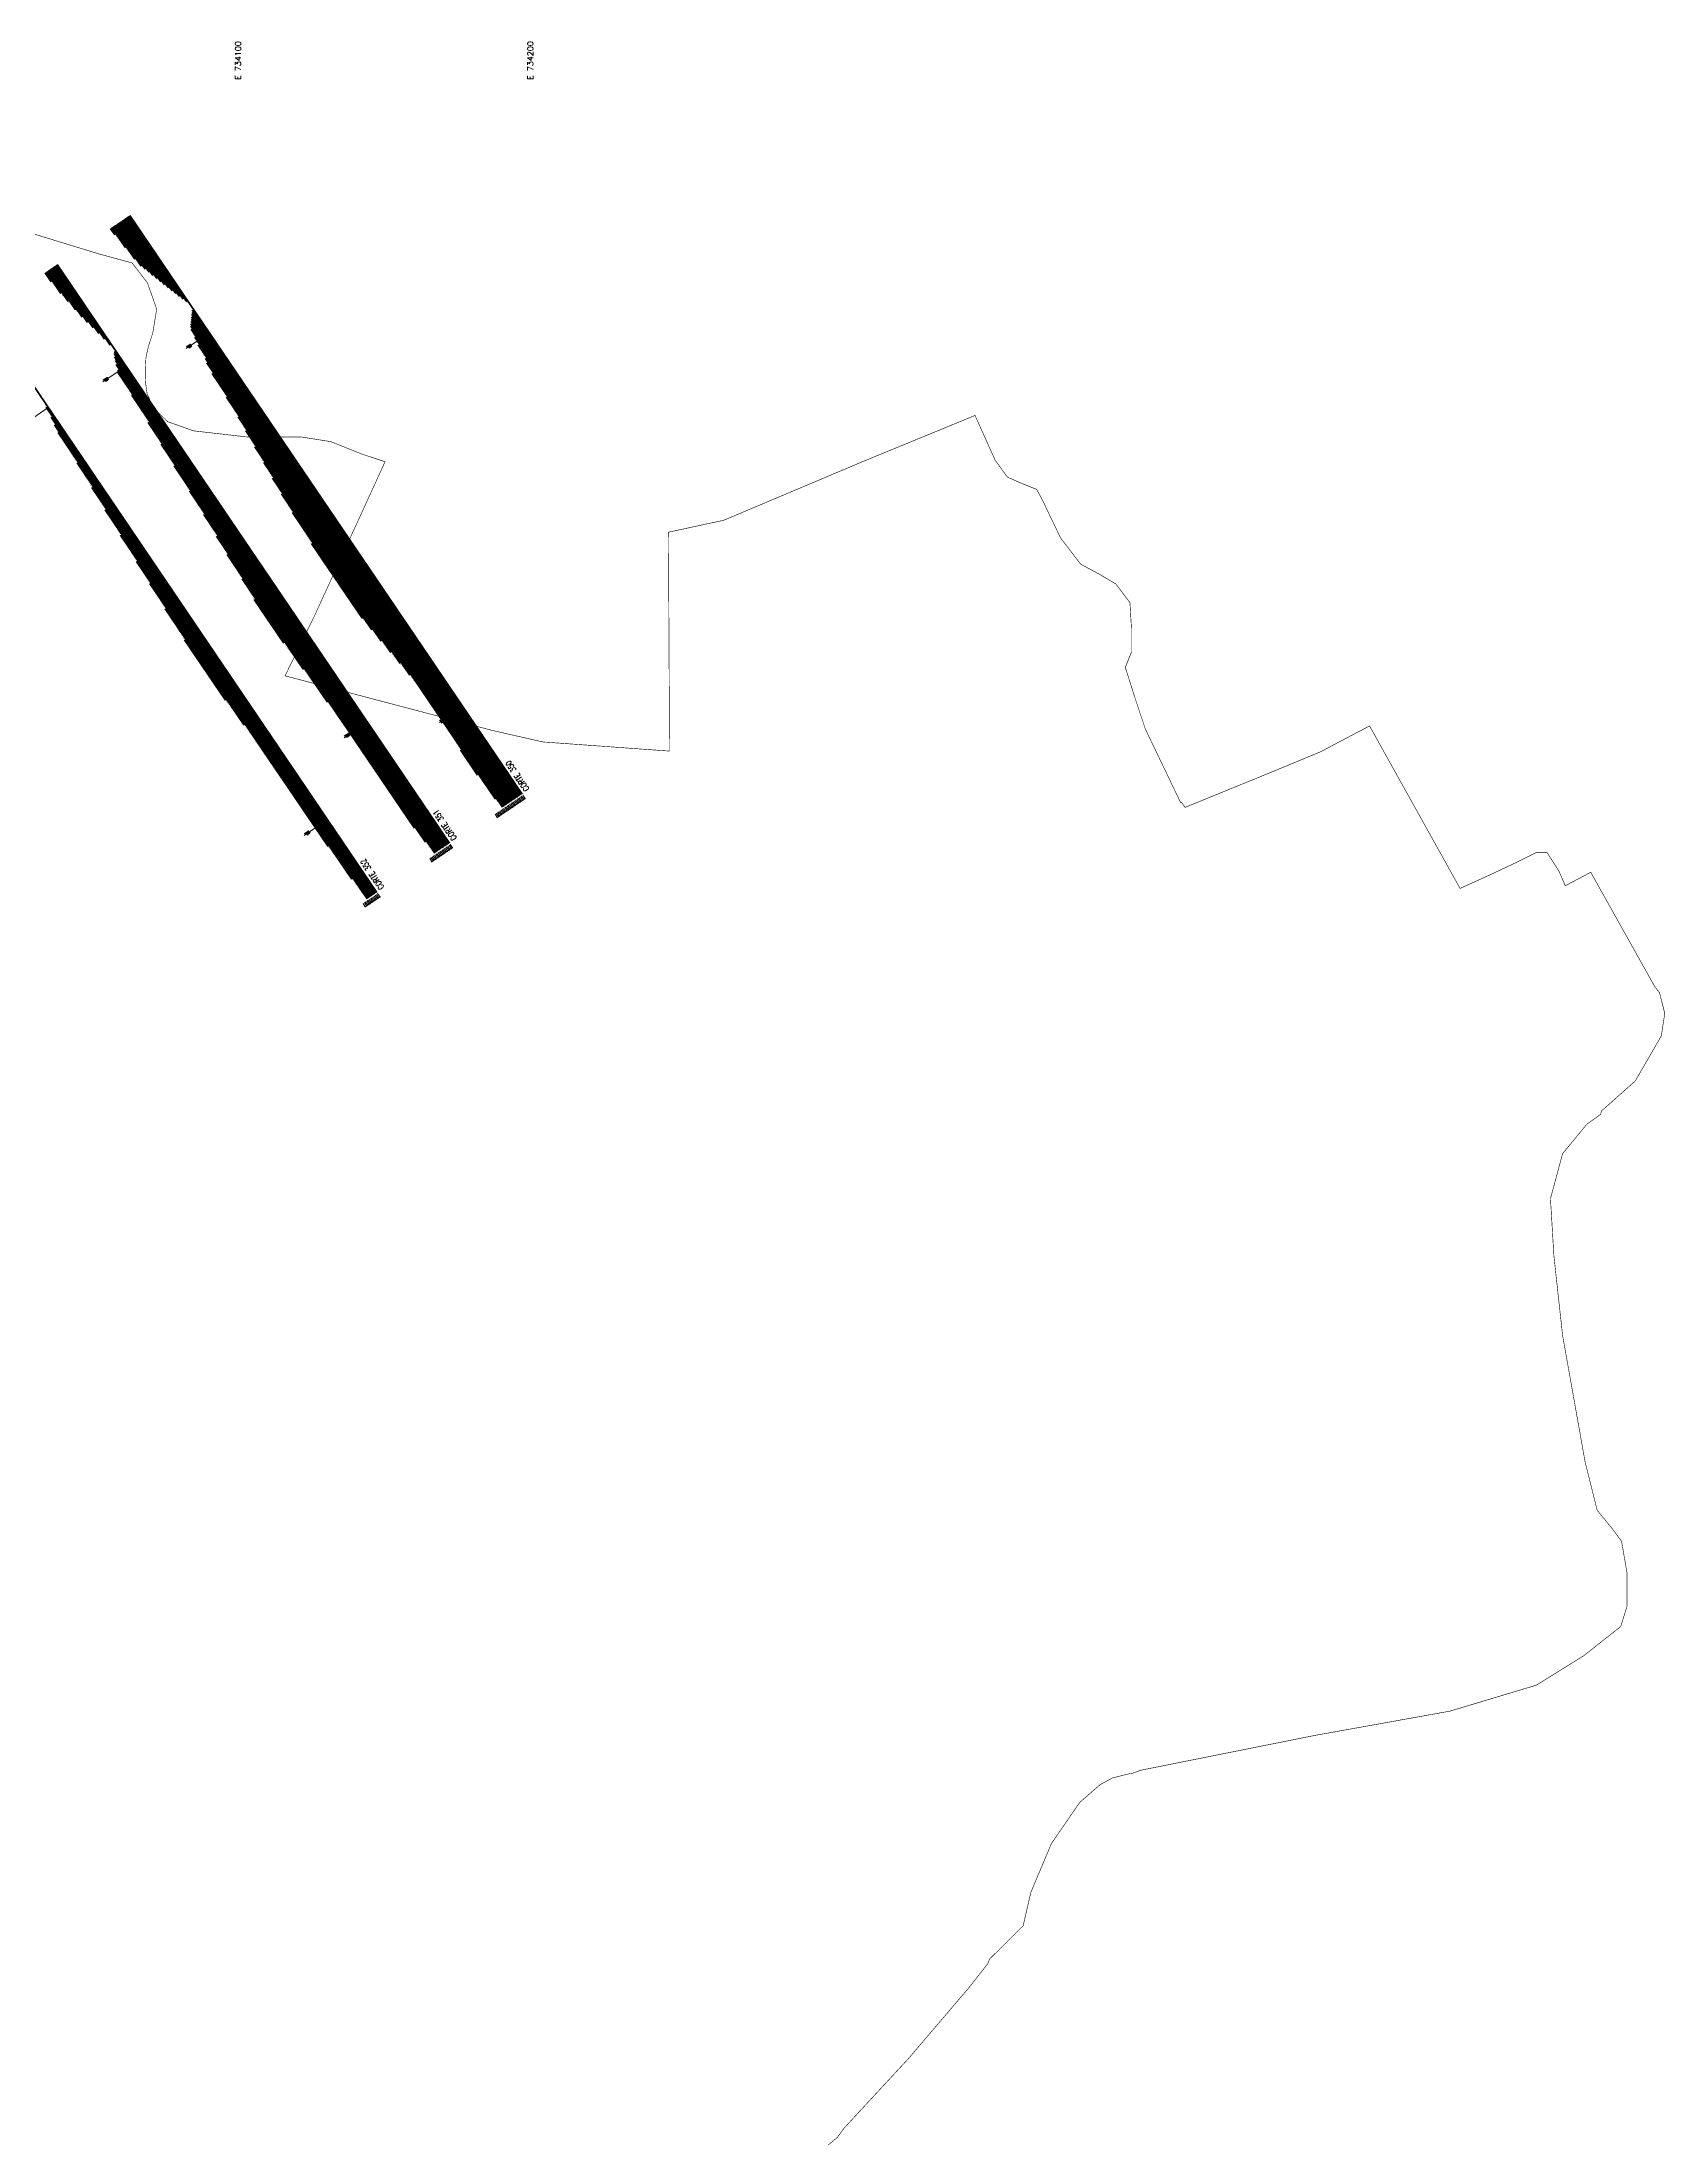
# Model space of a CAD drawing. Header units: metres. Extents: x 733085 to 734585, y 6084499 to 6087418.
# Drawn here: x 734029 to 734585, y 6086367 to 6087084 of the extents above; entities that cross this region are included whole.
import ezdxf
from ezdxf.enums import TextEntityAlignment as Align

# ---------------------------------------------------------------- set-up
doc = ezdxf.new("R2010")
doc.units = ezdxf.units.M
doc.header["$LTSCALE"] = 5
doc.header["$MEASUREMENT"] = 0
doc.linetypes.add('CENTER2', pattern=[1.125, 0.75, -0.125, 0.125, -0.125])
doc.layers.get('0').update_dxf_attribs({"color": 30})
doc.layers.add('_AUX', color=210, linetype='Continuous', lineweight=18, plot=False)
for name, color, linetype, lineweight in [('A-ELEV-MBE1', 7, 'Continuous', 35), ('U-ANNO-SYMB', 3, 'Continuous', 18), ('U-ANNO-TEXT', 3, 'Continuous', 18)]:
    doc.layers.add(name, color=color, linetype=linetype, lineweight=lineweight)
doc.styles.add('E-ARIAL', font='arial.ttf')
doc.styles.add('E-ROMANS', font='romans.shx', dxfattribs={"width": 0.8})

# ---------------------------------------------------------------- blocks, each defined once
blk = doc.blocks.new('*U18')
at = {"lineweight": 0}
h = blk.add_hatch(color=256, dxfattribs=at)
edge = h.paths.add_edge_path()
edge.add_arc((0, 0), 200, 0, 90)
edge.add_line((0, 200), (0, 0))
edge.add_line((0, 0), (200, 0))
edge = h.paths.add_edge_path()
edge.add_line((0, 0), (-200, 0))
edge.add_arc((0, 0), 200, 180, 270)
edge.add_line((0, -200), (0, 0))
for p, q in [((2500, 0), (-325, 0)), ((0, 325), (0, -325))]:
    blk.add_line(p, q)
blk.add_circle((0, 0), 200)
at = {"style": 'E-ARIAL'}
blk.add_attdef('LEVEL', text='', height=250, dxfattribs=at).set_placement((371, 0), align=Align.BOTTOM_LEFT)
blk.add_attdef('HEIGHT', text='', height=250, dxfattribs=at).set_placement((371, -75), align=Align.TOP_LEFT)

msp = doc.modelspace()

# ---------------------------------------------------------------- linework, layer by layer
at = {"layer": '_AUX'}
msp.add_line((734187.671, 6086821.642), (734187.671, 6086821.642, 0), dxfattribs=at)
at = {"layer": '_AUX', "linetype": 'CENTER2', "ltscale": 0.3, "const_width": 0.2}
msp.add_lwpolyline([(734009.127, 6087024.095), (734048.677, 6087011.965), (734059.627, 6087008.975), (734060.277, 6087008.805), (734065.547, 6087001.945), (734068.717, 6086992.985), (734068.627, 6086992.475), (734068.627, 6086992.455), (734067.667, 6086986.725), (734067.447, 6086985.415), (734067.387, 6086985.045), (734067.117, 6086984.115), (734066.447, 6086982.105), (734065.857, 6086980.185), (734065.447, 6086978.355), (734065.027, 6086976.515), (734064.857, 6086973.685), (734064.777, 6086970.425), (734064.947, 6086967.335), (734065.447, 6086963.915), (734066.207, 6086962.375), (734067.127, 6086959.765), (734068.817, 6086958.075), (734072.407, 6086954.495), (734081.367, 6086951.325), (734099.817, 6086949.215), (734118.277, 6086949.215), (734128.297, 6086947.635), (734138.837, 6086943.415), (734146.827, 6086940.755), (734143.017, 6086932.425), (734122.767, 6086888.185), (734112.617, 6086867.495), (734146.667, 6086858.525), (734183.657, 6086848.765), (734200.837, 6086844.865), (734224.217, 6086843.175), (734244.157, 6086841.735), (734243.987, 6086877.475), (734243.927, 6086889.465), (734243.797, 6086914.685), (734243.787, 6086916.645), (734262.747, 6086920.745), (734310.207, 6086940.785), (734348.697, 6086956.605), (734355.557, 6086941.305), (734359.767, 6086935.505), (734361.487, 6086934.745), (734364.517, 6086933.405), (734366.117, 6086932.755), (734369.787, 6086931.295), (734371.637, 6086927.865), (734377.957, 6086914.685), (734384.817, 6086905.715), (734391.667, 6086902.025), (734396.947, 6086898.865), (734401.687, 6086892.535), (734402.217, 6086883.575), (734402.217, 6086875.665), (734400.107, 6086870.395), (734403.267, 6086860.375), (734406.957, 6086849.295), (734418.347, 6086825.535), (734419.087, 6086823.985), (734419.357, 6086824.125), (734420.547, 6086822.465), (734426.007, 6086824.695), (734449.577, 6086834.315), (734466.757, 6086841.425), (734483.667, 6086850.345), (734514.647, 6086794.725), (734524.827, 6086799.355), (734534.897, 6086804.095), (734540.827, 6086807.055), (734544.377, 6086807.055), (734548.527, 6086800.535), (734550.627, 6086795.655), (734559.347, 6086800.265), (734577.217, 6086768.345), (734581.357, 6086760.945), (734582.897, 6086759.065), (734584.677, 6086751.955), (734583.487, 6086744.245), (734574.597, 6086728.845), (734563.937, 6086719.365), (734563.017, 6086718.675), (734562.757, 6086717.445), (734558.007, 6086714.025), (734549.717, 6086703.955), (734546.767, 6086693.005), (734545.567, 6086688.555), (734546.747, 6086668.995), (734549.717, 6086641.745), (734556.687, 6086602.605), (734556.757, 6086602.195), (734557.417, 6086598.485), (734561.567, 6086581.895), (734566.897, 6086575.375), (734569.907, 6086571.245), (734571.737, 6086560.615), (734571.737, 6086549.015), (734569.627, 6086542.155), (734556.977, 6086532.145), (734540.807, 6086522.085), (734511.197, 6086513.165), (734464.987, 6086504.865), (734405.727, 6086493.015), (734402.387, 6086491.865), (734401.687, 6086491.805), (734395.717, 6086490.305), (734391.477, 6086488.005), (734384.457, 6086481.865), (734374.807, 6086467.825), (734367.787, 6086451.155), (734365.157, 6086439.755), (734356.387, 6086430.975), (734353.707, 6086428.395), (734352.997, 6086426.655), (734346.477, 6086418.365), (734326.877, 6086395.395), (734325.737, 6086394.065), (734317.427, 6086385.085), (734303.817, 6086370.365), (734301.587, 6086367.275), (734294.647, 6086361.565)], dxfattribs=at)
at = {"layer": '_AUX', "ltscale": 0.05}
for points in [[(734086.743, 6086984.89), (734078.792, 6086979.503)], [(734058.242, 6086973.473), (734050.29, 6086968.086)], [(734031.622, 6086959.278), (734023.671, 6086953.891)], [(734140.765, 6086851.657), (734132.813, 6086846.271)], [(734127.137, 6086818.284), (734119.186, 6086812.898)]]:
    msp.add_lwpolyline(points, dxfattribs=at)
at = {"layer": '_AUX', "ltscale": 0.05, "elevation": 0}
msp.add_lwpolyline([(734173.454, 6086856.893), (734165.502, 6086851.506)], dxfattribs=at)
at = {"layer": 'A-ELEV-MBE1', "color": 252}
for p, q in [((734052.889, 6087020.6), (734054.349, 6087018.445)), ((734053.303, 6087020.881), (734057.975, 6087013.983)), ((734053.717, 6087021.161), (734061.239, 6087010.057)), ((734054.131, 6087021.442), (734063.422, 6087007.726)), ((734054.544, 6087021.722), (734064.738, 6087006.675)), ((734054.958, 6087022.002), (734066.069, 6087005.602)), ((734055.372, 6087022.283), (734067.401, 6087004.527)), ((734055.786, 6087022.563), (734068.735, 6087003.45)), ((734056.2, 6087022.844), (734070.068, 6087002.373)), ((734056.614, 6087023.124), (734071.399, 6087001.3)), ((734057.028, 6087023.405), (734072.719, 6087000.243)), ((734057.442, 6087023.685), (734074.032, 6086999.197)), ((734057.856, 6087023.965), (734075.242, 6086998.301)), ((734058.27, 6087024.246), (734076.486, 6086997.357)), ((734058.684, 6087024.526), (734077.726, 6086996.417)), ((734059.098, 6087024.807), (734078.968, 6086995.476)), ((734059.512, 6087025.087), (734193.691, 6086827.02)), ((734030.535, 6087005.457), (734032.618, 6087002.382)), ((734030.949, 6087005.738), (734035.947, 6086998.359)), ((734031.363, 6087006.018), (734038.417, 6086995.604)), ((734031.777, 6087006.298), (734040.95, 6086992.758)), ((734032.191, 6087006.579), (734043.227, 6086990.288)), ((734032.605, 6087006.859), (734045.065, 6086988.466)), ((734033.019, 6087007.14), (734046.948, 6086986.578)), ((734033.433, 6087007.42), (734048.865, 6086984.639)), ((734033.847, 6087007.701), (734050.8, 6086982.675)), ((734034.261, 6087007.981), (734052.734, 6086980.711)), ((734034.675, 6087008.261), (734168.854, 6086810.194)), ((734009.837, 6086991.436), (734144.016, 6086793.368)), ((734080.629, 6086990.349), (734192.035, 6086825.898)), ((734080.715, 6086991.113), (734192.449, 6086826.179)), ((734080.796, 6086991.886), (734192.863, 6086826.459)), ((734080.883, 6086992.65), (734193.277, 6086826.739)), ((734080.348, 6086987.199), (734190.379, 6086824.776)), ((734080.415, 6086987.991), (734190.793, 6086825.057)), ((734080.486, 6086988.778), (734191.207, 6086825.337)), ((734080.493, 6086986.092), (734189.965, 6086824.496)), ((734080.556, 6086989.566), (734191.621, 6086825.618)), ((734081.731, 6086983.373), (734189.551, 6086824.216)), ((734054.103, 6086977.8), (734168.026, 6086809.633)), ((734054.211, 6086978.531), (734168.44, 6086809.914)), ((734054.282, 6086976.644), (734167.612, 6086809.353)), ((734082.857, 6086980.82), (734189.137, 6086823.935)), ((734085.424, 6086976.14), (734188.723, 6086823.655)), ((734054.549, 6086975.358), (734167.198, 6086809.072)), ((734054.86, 6086974.007), (734166.784, 6086808.792)), ((734055.344, 6086971.51), (734165.956, 6086808.231)), ((734055.442, 6086972.257), (734166.37, 6086808.512)), ((734085.852, 6086974.616), (734188.309, 6086823.374)), ((734087.688, 6086971.015), (734187.895, 6086823.094)), ((734060.142, 6086963.536), (734165.542, 6086807.951)), ((734092.588, 6086962.89), (734187.481, 6086822.813)), ((734030.889, 6086959.469), (734143.602, 6086793.088)), ((734032.618, 6086956.025), (734143.188, 6086792.807)), ((734065.832, 6086954.246), (734165.128, 6086807.67)), ((734096.54, 6086956.165), (734187.068, 6086822.533)), ((734033.779, 6086953.419), (734142.774, 6086792.527)), ((734035.001, 6086950.725), (734142.36, 6086792.247)), ((734099.229, 6086951.304), (734184.566, 6086825.335)), ((734041.437, 6086940.332), (734141.946, 6086791.966)), ((734070.285, 6086946.781), (734164.714, 6086807.39)), ((734102.284, 6086945.903), (734155.269, 6086867.69)), ((734105.33, 6086940.515), (734151.963, 6086871.678)), ((734074.701, 6086939.371), (734164.3, 6086807.109)), ((734108.372, 6086935.133), (734148.765, 6086875.508)), ((734046.533, 6086931.919), (734141.532, 6086791.686)), ((734079.902, 6086930.801), (734163.886, 6086806.829)), ((734111.403, 6086929.768), (734145.548, 6086879.364)), ((734051.091, 6086924.299), (734141.119, 6086791.405)), ((734084.821, 6086922.649), (734160.72, 6086810.612)), ((734115.144, 6086923.354), (734142.332, 6086883.221)), ((734056.362, 6086915.627), (734140.705, 6086791.125)), ((734089.191, 6086915.307), (734156.878, 6086815.39)), ((734121.672, 6086912.827), (734139.124, 6086887.064)), ((734061.834, 6086906.657), (734135.478, 6086797.948)), ((734092.842, 6086909.026), (734127.106, 6086858.447)), ((734066.327, 6086899.134), (734127.36, 6086809.04)), ((734097.914, 6086900.648), (734118.905, 6086869.662)), ((734071.593, 6086890.468), (734098.615, 6086850.581)), ((734102.076, 6086893.612), (734112.23, 6086878.623)), ((734078.242, 6086879.763), (734092.222, 6086859.125)), ((734165.621, 6086852.408), (734166.381, 6086851.287)), ((734172.589, 6086842.122), (734178.455, 6086833.463))]:
    msp.add_line(p, q, dxfattribs=at)
at = {"layer": 'A-ELEV-MBE1', "ltscale": 0.15, "const_width": 0.03, "elevation": 0}
for points in [[(734186.975, 6086822.47), (734184.566, 6086825.335), (734178.455, 6086833.463), (734172.589, 6086842.122), (734169.353, 6086847.791), (734160.042, 6086861.534), (734155.269, 6086867.69), (734151.963, 6086871.678), (734148.765, 6086875.508), (734145.548, 6086879.364), (734142.332, 6086883.221), (734139.124, 6086887.064), (734121.672, 6086912.827), (734115.144, 6086923.354), (734111.403, 6086929.768), (734108.372, 6086935.133), (734105.33, 6086940.515), (734102.284, 6086945.903), (734099.229, 6086951.304), (734096.54, 6086956.165), (734092.588, 6086962.89), (734087.688, 6086971.015), (734085.852, 6086974.616), (734085.478, 6086976.04), (734082.857, 6086980.82), (734081.731, 6086983.373), (734080.493, 6086986.092), (734080.348, 6086987.199), (734080.415, 6086987.991), (734080.486, 6086988.778), (734080.556, 6086989.566), (734080.629, 6086990.349), (734080.715, 6086991.113), (734080.796, 6086991.886), (734080.883, 6086992.65), (734081.228, 6086993.031), (734080.109, 6086994.683), (734078.968, 6086995.476), (734077.726, 6086996.417), (734076.486, 6086997.357), (734075.242, 6086998.301), (734074.032, 6086999.197), (734072.719, 6087000.243), (734071.399, 6087001.3), (734070.068, 6087002.373), (734068.735, 6087003.45), (734067.401, 6087004.527), (734066.069, 6087005.602), (734064.738, 6087006.675), (734063.422, 6087007.726), (734061.239, 6087010.057), (734057.975, 6087013.983), (734054.349, 6087018.445), (734052.693, 6087020.468)], [(734074.701, 6086939.371), (734070.285, 6086946.781), (734065.832, 6086954.246), (734060.142, 6086963.536), (734057.773, 6086967.924), (734055.442, 6086972.257), (734054.86, 6086974.007), (734054.549, 6086975.358), (734054.282, 6086976.644), (734054.103, 6086977.8), (734054.211, 6086978.531), (734054.466, 6086979.046), (734054.177, 6086979.473), (734052.734, 6086980.711), (734050.8, 6086982.675), (734048.865, 6086984.639), (734046.948, 6086986.578), (734045.065, 6086988.466), (734043.227, 6086990.288), (734040.95, 6086992.758), (734038.417, 6086995.604), (734035.947, 6086998.359), (734032.618, 6087002.382), (734030.216, 6087005.241)], [(734140.552, 6086791.016), (734135.478, 6086797.948), (734127.36, 6086809.04), (734098.615, 6086850.581), (734092.222, 6086859.125), (734078.242, 6086879.763), (734071.593, 6086890.468), (734066.327, 6086899.134), (734061.834, 6086906.657), (734056.362, 6086915.627), (734051.091, 6086924.299), (734046.533, 6086931.919), (734041.437, 6086940.332), (734035.001, 6086950.725), (734033.779, 6086953.419), (734032.618, 6086956.025), (734030.889, 6086959.469), (734029.766, 6086962.017), (734026.843, 6086966.333)], [(734163.724, 6086806.719), (734160.72, 6086810.612), (734156.878, 6086815.39), (734142.821, 6086836.141), (734140.682, 6086839.298), (734127.106, 6086858.447), (734118.905, 6086869.662), (734112.23, 6086878.623), (734102.076, 6086893.612), (734097.914, 6086900.648), (734092.842, 6086909.026), (734089.191, 6086915.307), (734084.821, 6086922.649), (734079.902, 6086930.801), (734074.701, 6086939.371)]]:
    msp.add_lwpolyline(points, dxfattribs=at)

# ---------------------------------------------------------------- block references
at = {"layer": 'U-ANNO-SYMB', "color": 1}
ref = msp.add_blockref('*U18', (734192.643, 6086824.109), dxfattribs=dict(at, xscale=0.0005309734512920893, yscale=0.0005309734512920893, zscale=0.0005309734512920893, rotation=124.1153226088752))
ref.add_attrib('LEVEL', 'C.T.', dxfattribs={"layer": '0', "height": 0.1327, "rotation": 124.115323, "style": 'E-ARIAL'}).set_placement((734192.533, 6086824.272), align=Align.BOTTOM_LEFT)
ref.add_attrib('HEIGHT', '+99.0', dxfattribs={"layer": '0', "height": 0.1774, "rotation": 124.115323, "style": 'E-ARIAL'}).set_placement((734192.566, 6086824.294), align=Align.TOP_LEFT)
ref = msp.add_blockref('*U18', (734193.057, 6086824.389), dxfattribs=dict(at, xscale=0.0005309734512920893, yscale=0.0005309734512920893, zscale=0.0005309734512920893, rotation=124.1153226088752))
ref.add_attrib('LEVEL', 'C.T.', dxfattribs={"layer": '0', "height": 0.1327, "rotation": 124.115323, "style": 'E-ARIAL'}).set_placement((734192.947, 6086824.552), align=Align.BOTTOM_LEFT)
ref.add_attrib('HEIGHT', '+98.5', dxfattribs={"layer": '0', "height": 0.1774, "rotation": 124.115323, "style": 'E-ARIAL'}).set_placement((734192.98, 6086824.575), align=Align.TOP_LEFT)
ref = msp.add_blockref('*U18', (734193.471, 6086824.669), dxfattribs=dict(at, xscale=0.0005309734512920893, yscale=0.0005309734512920893, zscale=0.0005309734512920893, rotation=124.1153226088752))
ref.add_attrib('LEVEL', 'C.T.', dxfattribs={"layer": '0', "height": 0.1327, "rotation": 124.115323, "style": 'E-ARIAL'}).set_placement((734193.361, 6086824.833), align=Align.BOTTOM_LEFT)
ref.add_attrib('HEIGHT', '+98.0', dxfattribs={"layer": '0', "height": 0.1774, "rotation": 124.115323, "style": 'E-ARIAL'}).set_placement((734193.394, 6086824.855), align=Align.TOP_LEFT)
ref = msp.add_blockref('*U18', (734193.885, 6086824.95), dxfattribs=dict(at, xscale=0.0005309734512920893, yscale=0.0005309734512920893, zscale=0.0005309734512920893, rotation=124.1153226088752))
ref.add_attrib('LEVEL', 'C.T.', dxfattribs={"layer": '0', "height": 0.1327, "rotation": 124.115323, "style": 'E-ARIAL'}).set_placement((734193.775, 6086825.113), align=Align.BOTTOM_LEFT)
ref.add_attrib('HEIGHT', '+97.5', dxfattribs={"layer": '0', "height": 0.1774, "rotation": 124.115323, "style": 'E-ARIAL'}).set_placement((734193.808, 6086825.135), align=Align.TOP_LEFT)
ref = msp.add_blockref('*U18', (734194.299, 6086825.23), dxfattribs=dict(at, xscale=0.0005309734512920893, yscale=0.0005309734512920893, zscale=0.0005309734512920893, rotation=124.1153226088752))
ref.add_attrib('LEVEL', 'C.T.', dxfattribs={"layer": '0', "height": 0.1327, "rotation": 124.115323, "style": 'E-ARIAL'}).set_placement((734194.189, 6086825.393), align=Align.BOTTOM_LEFT)
ref.add_attrib('HEIGHT', '+97.0', dxfattribs={"layer": '0', "height": 0.1774, "rotation": 124.115323, "style": 'E-ARIAL'}).set_placement((734194.222, 6086825.416), align=Align.TOP_LEFT)
ref = msp.add_blockref('*U18', (734194.713, 6086825.511), dxfattribs=dict(at, xscale=0.0005309734512920893, yscale=0.0005309734512920893, zscale=0.0005309734512920893, rotation=124.1153226088752))
ref.add_attrib('LEVEL', 'C.T.', dxfattribs={"layer": '0', "height": 0.1327, "rotation": 124.115323, "style": 'E-ARIAL'}).set_placement((734194.603, 6086825.674), align=Align.BOTTOM_LEFT)
ref.add_attrib('HEIGHT', '+96.5', dxfattribs={"layer": '0', "height": 0.1774, "rotation": 124.115323, "style": 'E-ARIAL'}).set_placement((734194.636, 6086825.696), align=Align.TOP_LEFT)
ref = msp.add_blockref('*U18', (734185.192, 6086819.061), dxfattribs=dict(at, xscale=0.0005309734512920893, yscale=0.0005309734512920893, zscale=0.0005309734512920893, rotation=124.1153226088752))
ref.add_attrib('LEVEL', 'C.T.', dxfattribs={"layer": '0', "height": 0.1327, "rotation": 124.115323, "style": 'E-ARIAL'}).set_placement((734185.082, 6086819.224), align=Align.BOTTOM_LEFT)
ref.add_attrib('HEIGHT', '+108.0', dxfattribs={"layer": '0', "height": 0.1774, "rotation": 124.115323, "style": 'E-ARIAL'}).set_placement((734185.115, 6086819.246), align=Align.TOP_LEFT)
ref = msp.add_blockref('*U18', (734185.606, 6086819.341), dxfattribs=dict(at, xscale=0.0005309734512920893, yscale=0.0005309734512920893, zscale=0.0005309734512920893, rotation=124.1153226088752))
ref.add_attrib('LEVEL', 'C.T.', dxfattribs={"layer": '0', "height": 0.1327, "rotation": 124.115323, "style": 'E-ARIAL'}).set_placement((734185.496, 6086819.504), align=Align.BOTTOM_LEFT)
ref.add_attrib('HEIGHT', '+107.5', dxfattribs={"layer": '0', "height": 0.1774, "rotation": 124.115323, "style": 'E-ARIAL'}).set_placement((734185.529, 6086819.527), align=Align.TOP_LEFT)
ref = msp.add_blockref('*U18', (734186.02, 6086819.622), dxfattribs=dict(at, xscale=0.0005309734512920893, yscale=0.0005309734512920893, zscale=0.0005309734512920893, rotation=124.1153226088752))
ref.add_attrib('LEVEL', 'C.T.', dxfattribs={"layer": '0', "height": 0.1327, "rotation": 124.115323, "style": 'E-ARIAL'}).set_placement((734185.91, 6086819.785), align=Align.BOTTOM_LEFT)
ref.add_attrib('HEIGHT', '+107.0', dxfattribs={"layer": '0', "height": 0.1774, "rotation": 124.115323, "style": 'E-ARIAL'}).set_placement((734185.943, 6086819.807), align=Align.TOP_LEFT)
ref = msp.add_blockref('*U18', (734186.434, 6086819.902), dxfattribs=dict(at, xscale=0.0005309734512920893, yscale=0.0005309734512920893, zscale=0.0005309734512920893, rotation=124.1153226088752))
ref.add_attrib('LEVEL', 'C.T.', dxfattribs={"layer": '0', "height": 0.1327, "rotation": 124.115323, "style": 'E-ARIAL'}).set_placement((734186.324, 6086820.065), align=Align.BOTTOM_LEFT)
ref.add_attrib('HEIGHT', '+106.5', dxfattribs={"layer": '0', "height": 0.1774, "rotation": 124.115323, "style": 'E-ARIAL'}).set_placement((734186.357, 6086820.088), align=Align.TOP_LEFT)
ref = msp.add_blockref('*U18', (734186.848, 6086820.183), dxfattribs=dict(at, xscale=0.0005309734512920893, yscale=0.0005309734512920893, zscale=0.0005309734512920893, rotation=124.1153226088752))
ref.add_attrib('LEVEL', 'C.T.', dxfattribs={"layer": '0', "height": 0.1327, "rotation": 124.115323, "style": 'E-ARIAL'}).set_placement((734186.738, 6086820.346), align=Align.BOTTOM_LEFT)
ref.add_attrib('HEIGHT', '+106.0', dxfattribs={"layer": '0', "height": 0.1774, "rotation": 124.115323, "style": 'E-ARIAL'}).set_placement((734186.77, 6086820.368), align=Align.TOP_LEFT)
ref = msp.add_blockref('*U18', (734187.262, 6086820.463), dxfattribs=dict(at, xscale=0.0005309734512920893, yscale=0.0005309734512920893, zscale=0.0005309734512920893, rotation=124.1153226088752))
ref.add_attrib('LEVEL', 'C.T.', dxfattribs={"layer": '0', "height": 0.1327, "rotation": 124.115323, "style": 'E-ARIAL'}).set_placement((734187.151, 6086820.626), align=Align.BOTTOM_LEFT)
ref.add_attrib('HEIGHT', '+105.5', dxfattribs={"layer": '0', "height": 0.1774, "rotation": 124.115323, "style": 'E-ARIAL'}).set_placement((734187.184, 6086820.649), align=Align.TOP_LEFT)
ref = msp.add_blockref('*U18', (734187.676, 6086820.743), dxfattribs=dict(at, xscale=0.0005309734512920893, yscale=0.0005309734512920893, zscale=0.0005309734512920893, rotation=124.1153226088752))
ref.add_attrib('LEVEL', 'C.T.', dxfattribs={"layer": '0', "height": 0.1327, "rotation": 124.115323, "style": 'E-ARIAL'}).set_placement((734187.565, 6086820.907), align=Align.BOTTOM_LEFT)
ref.add_attrib('HEIGHT', '+105.0', dxfattribs={"layer": '0', "height": 0.1774, "rotation": 124.115323, "style": 'E-ARIAL'}).set_placement((734187.598, 6086820.929), align=Align.TOP_LEFT)
ref = msp.add_blockref('*U18', (734188.09, 6086821.024), dxfattribs=dict(at, xscale=0.0005309734512920893, yscale=0.0005309734512920893, zscale=0.0005309734512920893, rotation=124.1153226088752))
ref.add_attrib('LEVEL', 'C.T.', dxfattribs={"layer": '0', "height": 0.1327, "rotation": 124.115323, "style": 'E-ARIAL'}).set_placement((734187.979, 6086821.187), align=Align.BOTTOM_LEFT)
ref.add_attrib('HEIGHT', '+104.5', dxfattribs={"layer": '0', "height": 0.1774, "rotation": 124.115323, "style": 'E-ARIAL'}).set_placement((734188.012, 6086821.209), align=Align.TOP_LEFT)
ref = msp.add_blockref('*U18', (734188.504, 6086821.304), dxfattribs=dict(at, xscale=0.0005309734512920893, yscale=0.0005309734512920893, zscale=0.0005309734512920893, rotation=124.1153226088752))
ref.add_attrib('LEVEL', 'C.T.', dxfattribs={"layer": '0', "height": 0.1327, "rotation": 124.115323, "style": 'E-ARIAL'}).set_placement((734188.393, 6086821.467), align=Align.BOTTOM_LEFT)
ref.add_attrib('HEIGHT', '+104.0', dxfattribs={"layer": '0', "height": 0.1774, "rotation": 124.115323, "style": 'E-ARIAL'}).set_placement((734188.426, 6086821.49), align=Align.TOP_LEFT)
ref = msp.add_blockref('*U18', (734188.915, 6086821.588), dxfattribs=dict(at, xscale=0.0005309734512920893, yscale=0.0005309734512920893, zscale=0.0005309734512920893, rotation=124.1153226088752))
ref.add_attrib('LEVEL', 'C.T.', dxfattribs={"layer": '0', "height": 0.1327, "rotation": 124.115323, "style": 'E-ARIAL'}).set_placement((734188.805, 6086821.752), align=Align.BOTTOM_LEFT)
ref.add_attrib('HEIGHT', '+103.5', dxfattribs={"layer": '0', "height": 0.1774, "rotation": 124.115323, "style": 'E-ARIAL'}).set_placement((734188.838, 6086821.774), align=Align.TOP_LEFT)
ref = msp.add_blockref('*U18', (734189.332, 6086821.865), dxfattribs=dict(at, xscale=0.0005309734512920893, yscale=0.0005309734512920893, zscale=0.0005309734512920893, rotation=124.1153226088752))
ref.add_attrib('LEVEL', 'C.T.', dxfattribs={"layer": '0', "height": 0.1327, "rotation": 124.115323, "style": 'E-ARIAL'}).set_placement((734189.221, 6086822.028), align=Align.BOTTOM_LEFT)
ref.add_attrib('HEIGHT', '+103.0', dxfattribs={"layer": '0', "height": 0.1774, "rotation": 124.115323, "style": 'E-ARIAL'}).set_placement((734189.254, 6086822.051), align=Align.TOP_LEFT)
ref = msp.add_blockref('*U18', (734189.746, 6086822.146), dxfattribs=dict(at, xscale=0.0005309734512920893, yscale=0.0005309734512920893, zscale=0.0005309734512920893, rotation=124.1153226088752))
ref.add_attrib('LEVEL', 'C.T.', dxfattribs={"layer": '0', "height": 0.1327, "rotation": 124.115323, "style": 'E-ARIAL'}).set_placement((734189.635, 6086822.309), align=Align.BOTTOM_LEFT)
ref.add_attrib('HEIGHT', '+102.5', dxfattribs={"layer": '0', "height": 0.1774, "rotation": 124.115323, "style": 'E-ARIAL'}).set_placement((734189.668, 6086822.331), align=Align.TOP_LEFT)
ref = msp.add_blockref('*U18', (734190.16, 6086822.426), dxfattribs=dict(at, xscale=0.0005309734512920893, yscale=0.0005309734512920893, zscale=0.0005309734512920893, rotation=124.1153226088752))
ref.add_attrib('LEVEL', 'C.T.', dxfattribs={"layer": '0', "height": 0.1327, "rotation": 124.115323, "style": 'E-ARIAL'}).set_placement((734190.049, 6086822.589), align=Align.BOTTOM_LEFT)
ref.add_attrib('HEIGHT', '+102.0', dxfattribs={"layer": '0', "height": 0.1774, "rotation": 124.115323, "style": 'E-ARIAL'}).set_placement((734190.082, 6086822.612), align=Align.TOP_LEFT)
ref = msp.add_blockref('*U18', (734190.574, 6086822.706), dxfattribs=dict(at, xscale=0.0005309734512920893, yscale=0.0005309734512920893, zscale=0.0005309734512920893, rotation=124.1153226088752))
ref.add_attrib('LEVEL', 'C.T.', dxfattribs={"layer": '0', "height": 0.1327, "rotation": 124.115323, "style": 'E-ARIAL'}).set_placement((734190.463, 6086822.87), align=Align.BOTTOM_LEFT)
ref.add_attrib('HEIGHT', '+101.5', dxfattribs={"layer": '0', "height": 0.1774, "rotation": 124.115323, "style": 'E-ARIAL'}).set_placement((734190.496, 6086822.892), align=Align.TOP_LEFT)
ref = msp.add_blockref('*U18', (734190.988, 6086822.987), dxfattribs=dict(at, xscale=0.0005309734512920893, yscale=0.0005309734512920893, zscale=0.0005309734512920893, rotation=124.1153226088752))
ref.add_attrib('LEVEL', 'C.T.', dxfattribs={"layer": '0', "height": 0.1327, "rotation": 124.115323, "style": 'E-ARIAL'}).set_placement((734190.877, 6086823.15), align=Align.BOTTOM_LEFT)
ref.add_attrib('HEIGHT', '+101.0', dxfattribs={"layer": '0', "height": 0.1774, "rotation": 124.115323, "style": 'E-ARIAL'}).set_placement((734190.91, 6086823.172), align=Align.TOP_LEFT)
ref = msp.add_blockref('*U18', (734191.402, 6086823.267), dxfattribs=dict(at, xscale=0.0005309734512920893, yscale=0.0005309734512920893, zscale=0.0005309734512920893, rotation=124.1153226088752))
ref.add_attrib('LEVEL', 'C.T.', dxfattribs={"layer": '0', "height": 0.1327, "rotation": 124.115323, "style": 'E-ARIAL'}).set_placement((734191.291, 6086823.43), align=Align.BOTTOM_LEFT)
ref.add_attrib('HEIGHT', '+100.5', dxfattribs={"layer": '0', "height": 0.1774, "rotation": 124.115323, "style": 'E-ARIAL'}).set_placement((734191.324, 6086823.453), align=Align.TOP_LEFT)
ref = msp.add_blockref('*U18', (734191.816, 6086823.548), dxfattribs=dict(at, xscale=0.0005309734512920893, yscale=0.0005309734512920893, zscale=0.0005309734512920893, rotation=124.1153226088752))
ref.add_attrib('LEVEL', 'C.T.', dxfattribs={"layer": '0', "height": 0.1327, "rotation": 124.115323, "style": 'E-ARIAL'}).set_placement((734191.705, 6086823.711), align=Align.BOTTOM_LEFT)
ref.add_attrib('HEIGHT', '+100.0', dxfattribs={"layer": '0', "height": 0.1774, "rotation": 124.115323, "style": 'E-ARIAL'}).set_placement((734191.738, 6086823.733), align=Align.TOP_LEFT)
ref = msp.add_blockref('*U18', (734192.229, 6086823.828), dxfattribs=dict(at, xscale=0.0005309734512920893, yscale=0.0005309734512920893, zscale=0.0005309734512920893, rotation=124.1153226088752))
ref.add_attrib('LEVEL', 'C.T.', dxfattribs={"layer": '0', "height": 0.1327, "rotation": 124.115323, "style": 'E-ARIAL'}).set_placement((734192.119, 6086823.991), align=Align.BOTTOM_LEFT)
ref.add_attrib('HEIGHT', '+99.5', dxfattribs={"layer": '0', "height": 0.1774, "rotation": 124.115323, "style": 'E-ARIAL'}).set_placement((734192.152, 6086824.014), align=Align.TOP_LEFT)
ref = msp.add_blockref('*U18', (734162.839, 6086803.918), dxfattribs=dict(at, xscale=0.0005309734512920893, yscale=0.0005309734512920893, zscale=0.0005309734512920893, rotation=124.1153226088752))
ref.add_attrib('LEVEL', 'C.T.', dxfattribs={"layer": '0', "height": 0.1327, "rotation": 124.115323, "style": 'E-ARIAL'}).set_placement((734162.728, 6086804.081), align=Align.BOTTOM_LEFT)
ref.add_attrib('HEIGHT', '+109.0', dxfattribs={"layer": '0', "height": 0.1774, "rotation": 124.115323, "style": 'E-ARIAL'}).set_placement((734162.761, 6086804.103), align=Align.TOP_LEFT)
ref = msp.add_blockref('*U18', (734163.253, 6086804.198), dxfattribs=dict(at, xscale=0.0005309734512920893, yscale=0.0005309734512920893, zscale=0.0005309734512920893, rotation=124.1153226088752))
ref.add_attrib('LEVEL', 'C.T.', dxfattribs={"layer": '0', "height": 0.1327, "rotation": 124.115323, "style": 'E-ARIAL'}).set_placement((734163.142, 6086804.361), align=Align.BOTTOM_LEFT)
ref.add_attrib('HEIGHT', '+108.5', dxfattribs={"layer": '0', "height": 0.1774, "rotation": 124.115323, "style": 'E-ARIAL'}).set_placement((734163.175, 6086804.384), align=Align.TOP_LEFT)
ref = msp.add_blockref('*U18', (734163.667, 6086804.478), dxfattribs=dict(at, xscale=0.0005309734512920893, yscale=0.0005309734512920893, zscale=0.0005309734512920893, rotation=124.1153226088752))
ref.add_attrib('LEVEL', 'C.T.', dxfattribs={"layer": '0', "height": 0.1327, "rotation": 124.115323, "style": 'E-ARIAL'}).set_placement((734163.556, 6086804.642), align=Align.BOTTOM_LEFT)
ref.add_attrib('HEIGHT', '+108.0', dxfattribs={"layer": '0', "height": 0.1774, "rotation": 124.115323, "style": 'E-ARIAL'}).set_placement((734163.589, 6086804.664), align=Align.TOP_LEFT)
ref = msp.add_blockref('*U18', (734164.081, 6086804.759), dxfattribs=dict(at, xscale=0.0005309734512920893, yscale=0.0005309734512920893, zscale=0.0005309734512920893, rotation=124.1153226088752))
ref.add_attrib('LEVEL', 'C.T.', dxfattribs={"layer": '0', "height": 0.1327, "rotation": 124.115323, "style": 'E-ARIAL'}).set_placement((734163.97, 6086804.922), align=Align.BOTTOM_LEFT)
ref.add_attrib('HEIGHT', '+107.5', dxfattribs={"layer": '0', "height": 0.1774, "rotation": 124.115323, "style": 'E-ARIAL'}).set_placement((734164.003, 6086804.944), align=Align.TOP_LEFT)
ref = msp.add_blockref('*U18', (734164.494, 6086805.039), dxfattribs=dict(at, xscale=0.0005309734512920893, yscale=0.0005309734512920893, zscale=0.0005309734512920893, rotation=124.1153226088752))
ref.add_attrib('LEVEL', 'C.T.', dxfattribs={"layer": '0', "height": 0.1327, "rotation": 124.115323, "style": 'E-ARIAL'}).set_placement((734164.384, 6086805.203), align=Align.BOTTOM_LEFT)
ref.add_attrib('HEIGHT', '+107.0', dxfattribs={"layer": '0', "height": 0.1774, "rotation": 124.115323, "style": 'E-ARIAL'}).set_placement((734164.417, 6086805.225), align=Align.TOP_LEFT)
ref = msp.add_blockref('*U18', (734164.908, 6086805.32), dxfattribs=dict(at, xscale=0.0005309734512920893, yscale=0.0005309734512920893, zscale=0.0005309734512920893, rotation=124.1153226088752))
ref.add_attrib('LEVEL', 'C.T.', dxfattribs={"layer": '0', "height": 0.1327, "rotation": 124.115323, "style": 'E-ARIAL'}).set_placement((734164.798, 6086805.483), align=Align.BOTTOM_LEFT)
ref.add_attrib('HEIGHT', '+106.5', dxfattribs={"layer": '0', "height": 0.1774, "rotation": 124.115323, "style": 'E-ARIAL'}).set_placement((734164.831, 6086805.505), align=Align.TOP_LEFT)
ref = msp.add_blockref('*U18', (734165.322, 6086805.6), dxfattribs=dict(at, xscale=0.0005309734512920893, yscale=0.0005309734512920893, zscale=0.0005309734512920893, rotation=124.1153226088752))
ref.add_attrib('LEVEL', 'C.T.', dxfattribs={"layer": '0', "height": 0.1327, "rotation": 124.115323, "style": 'E-ARIAL'}).set_placement((734165.212, 6086805.763), align=Align.BOTTOM_LEFT)
ref.add_attrib('HEIGHT', '+106.0', dxfattribs={"layer": '0', "height": 0.1774, "rotation": 124.115323, "style": 'E-ARIAL'}).set_placement((734165.245, 6086805.786), align=Align.TOP_LEFT)
ref = msp.add_blockref('*U18', (734165.736, 6086805.881), dxfattribs=dict(at, xscale=0.0005309734512920893, yscale=0.0005309734512920893, zscale=0.0005309734512920893, rotation=124.1153226088752))
ref.add_attrib('LEVEL', 'C.T.', dxfattribs={"layer": '0', "height": 0.1327, "rotation": 124.115323, "style": 'E-ARIAL'}).set_placement((734165.626, 6086806.044), align=Align.BOTTOM_LEFT)
ref.add_attrib('HEIGHT', '+105.5', dxfattribs={"layer": '0', "height": 0.1774, "rotation": 124.115323, "style": 'E-ARIAL'}).set_placement((734165.659, 6086806.066), align=Align.TOP_LEFT)
ref = msp.add_blockref('*U18', (734166.15, 6086806.161), dxfattribs=dict(at, xscale=0.0005309734512920893, yscale=0.0005309734512920893, zscale=0.0005309734512920893, rotation=124.1153226088752))
ref.add_attrib('LEVEL', 'C.T.', dxfattribs={"layer": '0', "height": 0.1327, "rotation": 124.115323, "style": 'E-ARIAL'}).set_placement((734166.04, 6086806.324), align=Align.BOTTOM_LEFT)
ref.add_attrib('HEIGHT', '+105.0', dxfattribs={"layer": '0', "height": 0.1774, "rotation": 124.115323, "style": 'E-ARIAL'}).set_placement((734166.073, 6086806.347), align=Align.TOP_LEFT)
ref = msp.add_blockref('*U18', (734166.564, 6086806.441), dxfattribs=dict(at, xscale=0.0005309734512920893, yscale=0.0005309734512920893, zscale=0.0005309734512920893, rotation=124.1153226088752))
ref.add_attrib('LEVEL', 'C.T.', dxfattribs={"layer": '0', "height": 0.1327, "rotation": 124.115323, "style": 'E-ARIAL'}).set_placement((734166.454, 6086806.605), align=Align.BOTTOM_LEFT)
ref.add_attrib('HEIGHT', '+104.5', dxfattribs={"layer": '0', "height": 0.1774, "rotation": 124.115323, "style": 'E-ARIAL'}).set_placement((734166.487, 6086806.627), align=Align.TOP_LEFT)
ref = msp.add_blockref('*U18', (734166.978, 6086806.722), dxfattribs=dict(at, xscale=0.0005309734512920893, yscale=0.0005309734512920893, zscale=0.0005309734512920893, rotation=124.1153226088752))
ref.add_attrib('LEVEL', 'C.T.', dxfattribs={"layer": '0', "height": 0.1327, "rotation": 124.115323, "style": 'E-ARIAL'}).set_placement((734166.868, 6086806.885), align=Align.BOTTOM_LEFT)
ref.add_attrib('HEIGHT', '+104.0', dxfattribs={"layer": '0', "height": 0.1774, "rotation": 124.115323, "style": 'E-ARIAL'}).set_placement((734166.901, 6086806.907), align=Align.TOP_LEFT)
ref = msp.add_blockref('*U18', (734167.39, 6086807.006), dxfattribs=dict(at, xscale=0.0005309734512920893, yscale=0.0005309734512920893, zscale=0.0005309734512920893, rotation=124.1153226088752))
ref.add_attrib('LEVEL', 'C.T.', dxfattribs={"layer": '0', "height": 0.1327, "rotation": 124.115323, "style": 'E-ARIAL'}).set_placement((734167.279, 6086807.169), align=Align.BOTTOM_LEFT)
ref.add_attrib('HEIGHT', '+103.5', dxfattribs={"layer": '0', "height": 0.1774, "rotation": 124.115323, "style": 'E-ARIAL'}).set_placement((734167.312, 6086807.192), align=Align.TOP_LEFT)
ref = msp.add_blockref('*U18', (734167.806, 6086807.283), dxfattribs=dict(at, xscale=0.0005309734512920893, yscale=0.0005309734512920893, zscale=0.0005309734512920893, rotation=124.1153226088752))
ref.add_attrib('LEVEL', 'C.T.', dxfattribs={"layer": '0', "height": 0.1327, "rotation": 124.115323, "style": 'E-ARIAL'}).set_placement((734167.696, 6086807.446), align=Align.BOTTOM_LEFT)
ref.add_attrib('HEIGHT', '+103.0', dxfattribs={"layer": '0', "height": 0.1774, "rotation": 124.115323, "style": 'E-ARIAL'}).set_placement((734167.729, 6086807.468), align=Align.TOP_LEFT)
ref = msp.add_blockref('*U18', (734168.22, 6086807.563), dxfattribs=dict(at, xscale=0.0005309734512920893, yscale=0.0005309734512920893, zscale=0.0005309734512920893, rotation=124.1153226088752))
ref.add_attrib('LEVEL', 'C.T.', dxfattribs={"layer": '0', "height": 0.1327, "rotation": 124.115323, "style": 'E-ARIAL'}).set_placement((734168.11, 6086807.726), align=Align.BOTTOM_LEFT)
ref.add_attrib('HEIGHT', '+102.5', dxfattribs={"layer": '0', "height": 0.1774, "rotation": 124.115323, "style": 'E-ARIAL'}).set_placement((734168.142, 6086807.749), align=Align.TOP_LEFT)
ref = msp.add_blockref('*U18', (734168.634, 6086807.844), dxfattribs=dict(at, xscale=0.0005309734512920893, yscale=0.0005309734512920893, zscale=0.0005309734512920893, rotation=124.1153226088752))
ref.add_attrib('LEVEL', 'C.T.', dxfattribs={"layer": '0', "height": 0.1327, "rotation": 124.115323, "style": 'E-ARIAL'}).set_placement((734168.523, 6086808.007), align=Align.BOTTOM_LEFT)
ref.add_attrib('HEIGHT', '+102.0', dxfattribs={"layer": '0', "height": 0.1774, "rotation": 124.115323, "style": 'E-ARIAL'}).set_placement((734168.556, 6086808.029), align=Align.TOP_LEFT)
ref = msp.add_blockref('*U18', (734169.048, 6086808.124), dxfattribs=dict(at, xscale=0.0005309734512920893, yscale=0.0005309734512920893, zscale=0.0005309734512920893, rotation=124.1153226088752))
ref.add_attrib('LEVEL', 'C.T.', dxfattribs={"layer": '0', "height": 0.1327, "rotation": 124.115323, "style": 'E-ARIAL'}).set_placement((734168.937, 6086808.287), align=Align.BOTTOM_LEFT)
ref.add_attrib('HEIGHT', '+101.5', dxfattribs={"layer": '0', "height": 0.1774, "rotation": 124.115323, "style": 'E-ARIAL'}).set_placement((734168.97, 6086808.31), align=Align.TOP_LEFT)
ref = msp.add_blockref('*U18', (734169.462, 6086808.404), dxfattribs=dict(at, xscale=0.0005309734512920893, yscale=0.0005309734512920893, zscale=0.0005309734512920893, rotation=124.1153226088752))
ref.add_attrib('LEVEL', 'C.T.', dxfattribs={"layer": '0', "height": 0.1327, "rotation": 124.115323, "style": 'E-ARIAL'}).set_placement((734169.351, 6086808.568), align=Align.BOTTOM_LEFT)
ref.add_attrib('HEIGHT', '+101.0', dxfattribs={"layer": '0', "height": 0.1774, "rotation": 124.115323, "style": 'E-ARIAL'}).set_placement((734169.384, 6086808.59), align=Align.TOP_LEFT)
ref = msp.add_blockref('*U18', (734169.876, 6086808.685), dxfattribs=dict(at, xscale=0.0005309734512920893, yscale=0.0005309734512920893, zscale=0.0005309734512920893, rotation=124.1153226088752))
ref.add_attrib('LEVEL', 'C.T.', dxfattribs={"layer": '0', "height": 0.1327, "rotation": 124.115323, "style": 'E-ARIAL'}).set_placement((734169.765, 6086808.848), align=Align.BOTTOM_LEFT)
ref.add_attrib('HEIGHT', '+100.5', dxfattribs={"layer": '0', "height": 0.1774, "rotation": 124.115323, "style": 'E-ARIAL'}).set_placement((734169.798, 6086808.87), align=Align.TOP_LEFT)
ref = msp.add_blockref('*U18', (734140.071, 6086788.494), dxfattribs=dict(at, xscale=0.0005309734512920893, yscale=0.0005309734512920893, zscale=0.0005309734512920893, rotation=124.1153226088752))
ref.add_attrib('LEVEL', 'C.T.', dxfattribs={"layer": '0', "height": 0.1327, "rotation": 124.115323, "style": 'E-ARIAL'}).set_placement((734139.961, 6086788.657), align=Align.BOTTOM_LEFT)
ref.add_attrib('HEIGHT', '+109.0', dxfattribs={"layer": '0', "height": 0.1774, "rotation": 124.115323, "style": 'E-ARIAL'}).set_placement((734139.994, 6086788.679), align=Align.TOP_LEFT)
ref = msp.add_blockref('*U18', (734140.485, 6086788.774), dxfattribs=dict(at, xscale=0.0005309734512920893, yscale=0.0005309734512920893, zscale=0.0005309734512920893, rotation=124.1153226088752))
ref.add_attrib('LEVEL', 'C.T.', dxfattribs={"layer": '0', "height": 0.1327, "rotation": 124.115323, "style": 'E-ARIAL'}).set_placement((734140.375, 6086788.938), align=Align.BOTTOM_LEFT)
ref.add_attrib('HEIGHT', '+108.5', dxfattribs={"layer": '0', "height": 0.1774, "rotation": 124.115323, "style": 'E-ARIAL'}).set_placement((734140.407, 6086788.96), align=Align.TOP_LEFT)
ref = msp.add_blockref('*U18', (734140.899, 6086789.055), dxfattribs=dict(at, xscale=0.0005309734512920893, yscale=0.0005309734512920893, zscale=0.0005309734512920893, rotation=124.1153226088752))
ref.add_attrib('LEVEL', 'C.T.', dxfattribs={"layer": '0', "height": 0.1327, "rotation": 124.115323, "style": 'E-ARIAL'}).set_placement((734140.788, 6086789.218), align=Align.BOTTOM_LEFT)
ref.add_attrib('HEIGHT', '+108.0', dxfattribs={"layer": '0', "height": 0.1774, "rotation": 124.115323, "style": 'E-ARIAL'}).set_placement((734140.821, 6086789.24), align=Align.TOP_LEFT)
ref = msp.add_blockref('*U18', (734141.313, 6086789.335), dxfattribs=dict(at, xscale=0.0005309734512920893, yscale=0.0005309734512920893, zscale=0.0005309734512920893, rotation=124.1153226088752))
ref.add_attrib('LEVEL', 'C.T.', dxfattribs={"layer": '0', "height": 0.1327, "rotation": 124.115323, "style": 'E-ARIAL'}).set_placement((734141.202, 6086789.498), align=Align.BOTTOM_LEFT)
ref.add_attrib('HEIGHT', '+107.5', dxfattribs={"layer": '0', "height": 0.1774, "rotation": 124.115323, "style": 'E-ARIAL'}).set_placement((734141.235, 6086789.521), align=Align.TOP_LEFT)
ref = msp.add_blockref('*U18', (734141.727, 6086789.616), dxfattribs=dict(at, xscale=0.0005309734512920893, yscale=0.0005309734512920893, zscale=0.0005309734512920893, rotation=124.1153226088752))
ref.add_attrib('LEVEL', 'C.T.', dxfattribs={"layer": '0', "height": 0.1327, "rotation": 124.115323, "style": 'E-ARIAL'}).set_placement((734141.616, 6086789.779), align=Align.BOTTOM_LEFT)
ref.add_attrib('HEIGHT', '+107.0', dxfattribs={"layer": '0', "height": 0.1774, "rotation": 124.115323, "style": 'E-ARIAL'}).set_placement((734141.649, 6086789.801), align=Align.TOP_LEFT)
ref = msp.add_blockref('*U18', (734142.141, 6086789.896), dxfattribs=dict(at, xscale=0.0005309734512920893, yscale=0.0005309734512920893, zscale=0.0005309734512920893, rotation=124.1153226088752))
ref.add_attrib('LEVEL', 'C.T.', dxfattribs={"layer": '0', "height": 0.1327, "rotation": 124.115323, "style": 'E-ARIAL'}).set_placement((734142.03, 6086790.059), align=Align.BOTTOM_LEFT)
ref.add_attrib('HEIGHT', '+106.5', dxfattribs={"layer": '0', "height": 0.1774, "rotation": 124.115323, "style": 'E-ARIAL'}).set_placement((734142.063, 6086790.082), align=Align.TOP_LEFT)
ref = msp.add_blockref('*U18', (734142.555, 6086790.177), dxfattribs=dict(at, xscale=0.0005309734512920893, yscale=0.0005309734512920893, zscale=0.0005309734512920893, rotation=124.1153226088752))
ref.add_attrib('LEVEL', 'C.T.', dxfattribs={"layer": '0', "height": 0.1327, "rotation": 124.115323, "style": 'E-ARIAL'}).set_placement((734142.444, 6086790.34), align=Align.BOTTOM_LEFT)
ref.add_attrib('HEIGHT', '+106.0', dxfattribs={"layer": '0', "height": 0.1774, "rotation": 124.115323, "style": 'E-ARIAL'}).set_placement((734142.477, 6086790.362), align=Align.TOP_LEFT)
ref = msp.add_blockref('*U18', (734142.969, 6086790.457), dxfattribs=dict(at, xscale=0.0005309734512920893, yscale=0.0005309734512920893, zscale=0.0005309734512920893, rotation=124.1153226088752))
ref.add_attrib('LEVEL', 'C.T.', dxfattribs={"layer": '0', "height": 0.1327, "rotation": 124.115323, "style": 'E-ARIAL'}).set_placement((734142.858, 6086790.62), align=Align.BOTTOM_LEFT)
ref.add_attrib('HEIGHT', '+105.5', dxfattribs={"layer": '0', "height": 0.1774, "rotation": 124.115323, "style": 'E-ARIAL'}).set_placement((734142.891, 6086790.642), align=Align.TOP_LEFT)
ref = msp.add_blockref('*U18', (734143.383, 6086790.737), dxfattribs=dict(at, xscale=0.0005309734512920893, yscale=0.0005309734512920893, zscale=0.0005309734512920893, rotation=124.1153226088752))
ref.add_attrib('LEVEL', 'C.T.', dxfattribs={"layer": '0', "height": 0.1327, "rotation": 124.115323, "style": 'E-ARIAL'}).set_placement((734143.272, 6086790.901), align=Align.BOTTOM_LEFT)
ref.add_attrib('HEIGHT', '+105.0', dxfattribs={"layer": '0', "height": 0.1774, "rotation": 124.115323, "style": 'E-ARIAL'}).set_placement((734143.305, 6086790.923), align=Align.TOP_LEFT)
ref = msp.add_blockref('*U18', (734143.797, 6086791.018), dxfattribs=dict(at, xscale=0.0005309734512920893, yscale=0.0005309734512920893, zscale=0.0005309734512920893, rotation=124.1153226088752))
ref.add_attrib('LEVEL', 'C.T.', dxfattribs={"layer": '0', "height": 0.1327, "rotation": 124.115323, "style": 'E-ARIAL'}).set_placement((734143.686, 6086791.181), align=Align.BOTTOM_LEFT)
ref.add_attrib('HEIGHT', '+104.5', dxfattribs={"layer": '0', "height": 0.1774, "rotation": 124.115323, "style": 'E-ARIAL'}).set_placement((734143.719, 6086791.203), align=Align.TOP_LEFT)
ref = msp.add_blockref('*U18', (734144.211, 6086791.298), dxfattribs=dict(at, xscale=0.0005309734512920893, yscale=0.0005309734512920893, zscale=0.0005309734512920893, rotation=124.1153226088752))
ref.add_attrib('LEVEL', 'C.T.', dxfattribs={"layer": '0', "height": 0.1327, "rotation": 124.115323, "style": 'E-ARIAL'}).set_placement((734144.1, 6086791.461), align=Align.BOTTOM_LEFT)
ref.add_attrib('HEIGHT', '+104.0', dxfattribs={"layer": '0', "height": 0.1774, "rotation": 124.115323, "style": 'E-ARIAL'}).set_placement((734144.133, 6086791.484), align=Align.TOP_LEFT)
ref = msp.add_blockref('*U18', (734144.622, 6086791.582), dxfattribs=dict(at, xscale=0.0005309734512920893, yscale=0.0005309734512920893, zscale=0.0005309734512920893, rotation=124.1153226088752))
ref.add_attrib('LEVEL', 'C.T.', dxfattribs={"layer": '0', "height": 0.1327, "rotation": 124.115323, "style": 'E-ARIAL'}).set_placement((734144.512, 6086791.746), align=Align.BOTTOM_LEFT)
ref.add_attrib('HEIGHT', '+103.5', dxfattribs={"layer": '0', "height": 0.1774, "rotation": 124.115323, "style": 'E-ARIAL'}).set_placement((734144.545, 6086791.768), align=Align.TOP_LEFT)
ref = msp.add_blockref('*U18', (734145.039, 6086791.859), dxfattribs=dict(at, xscale=0.0005309734512920893, yscale=0.0005309734512920893, zscale=0.0005309734512920893, rotation=124.1153226088752))
ref.add_attrib('LEVEL', 'C.T.', dxfattribs={"layer": '0', "height": 0.1327, "rotation": 124.115323, "style": 'E-ARIAL'}).set_placement((734144.928, 6086792.022), align=Align.BOTTOM_LEFT)
ref.add_attrib('HEIGHT', '+103.0', dxfattribs={"layer": '0', "height": 0.1774, "rotation": 124.115323, "style": 'E-ARIAL'}).set_placement((734144.961, 6086792.045), align=Align.TOP_LEFT)

# ---------------------------------------------------------------- texts
at = {"layer": 'U-ANNO-TEXT', "style": 'E-ROMANS'}
for s, p in [('E 734100', (734097.541, 6087071.411)), ('E 734200', (734197.541, 6087071.411))]:
    msp.add_text(s, height=2, rotation=90, dxfattribs=at).set_placement(p)
at = {"layer": 'U-ANNO-TEXT', "attachment_point": 7, "style": 'E-ROMANS'}
for s, insert, char_height, rotation in [('LINEA\\POFICIAL', (734080.219, 6086981.131), 0.4, 214.115323), ('LINEA\\POFICIAL', (734051.717, 6086969.714), 0.4, 214.115323), ('LINEA\\POFICIAL', (734134.24, 6086847.898), 0.4, 214.115323), ('LINEA\\POFICIAL', (734166.929, 6086853.133, 0), 0.4, 214.115323), ('CORTE 350', (734196.304, 6086828.791), 2, 124.115323), ('CORTE 351', (734171.467, 6086811.965), 2, 124.115323), ('LINEA\\POFICIAL', (734120.612, 6086814.525), 0.4, 214.115323), ('CORTE 352', (734146.63, 6086795.139), 2, 124.115323)]:
    msp.add_mtext(s, dxfattribs=dict(at, insert=insert, char_height=char_height, rotation=rotation))

doc.saveas('drawing.dxf')
